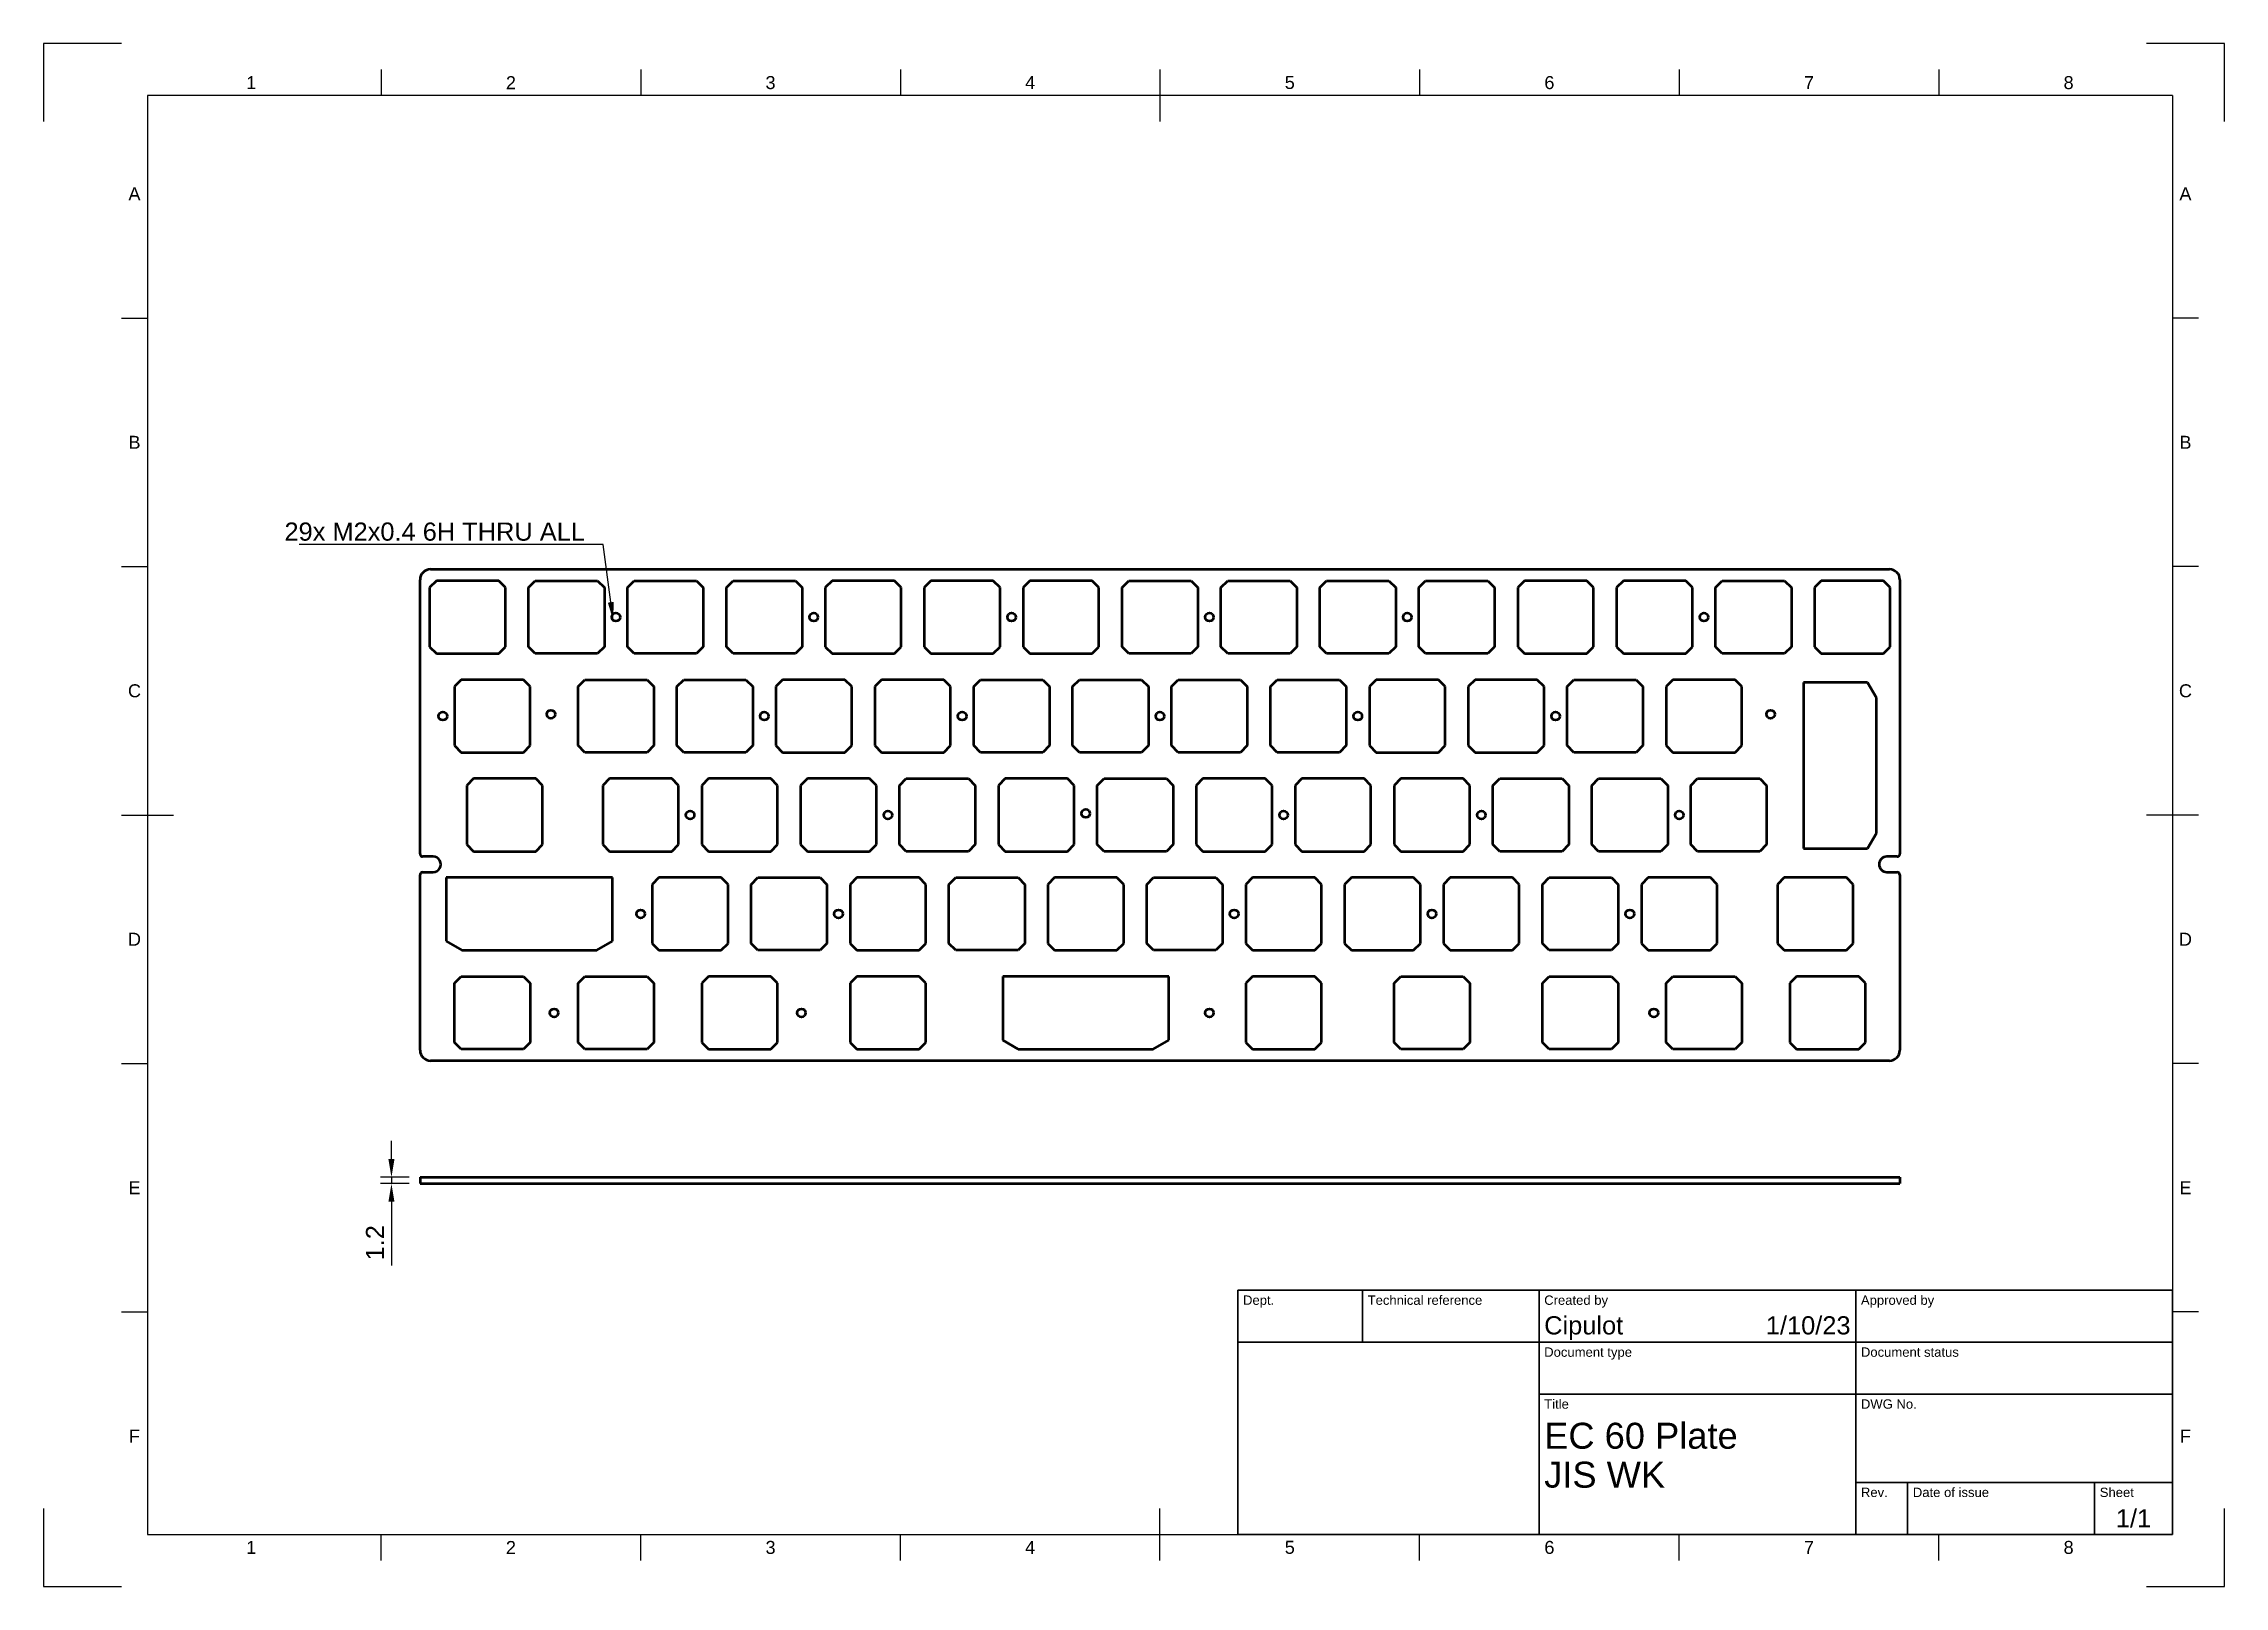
# Model space of a CAD drawing. Header units: millimetres. Extents: x 0 to 420, y 0 to 297.
import ezdxf
from ezdxf import colors
from ezdxf.entities.mleader import LeaderData, LeaderLine
from ezdxf.enums import TextEntityAlignment as Align
from ezdxf.math import Vec2, Vec3

# ---------------------------------------------------------------- set-up
doc = ezdxf.new("R2010")
doc.units = ezdxf.units.MM
doc.header["$LTSCALE"] = 0.75
for name, color, linetype, lineweight in [('BORDER', 7, 'Continuous', 25), ('FD_Dimensions', 7, 'Continuous', 25), ('Hole Notes', 7, 'Continuous', 25), ('TITLEBLOCK', 7, 'Continuous', 35), ('Visible', 7, 'Continuous', 50)]:
    doc.layers.add(name, color=color, linetype=linetype, lineweight=lineweight)
doc.styles.add('FusionTitle', font='Arial.ttf')
doc.styles.get("Standard").update_dxf_attribs({"font": 'Arial.ttf'})
doc.dimstyles.new('Dim-ISO-25', dxfattribs={"dimtxt": 3.5, "dimasz": 3.5, "dimexe": 2.1, "dimexo": 2.1, "dimgap": 1.4, "dimtad": 1, "dimzin": 12, "dimdsep": 46, "dimtxsty": 'Standard', "dimcen": 0, "dimazin": 3, "dimtp": 0.1, "dimtm": 0.1, "dimtfac": 0.714286, "dimtmove": 0, "dimatfit": 3, "dimfxl": 1, "dimtzin": 12, "dimarcsym": 0})

# ---------------------------------------------------------------- blocks, each defined once
blk = doc.blocks.new('ISO_A3_SHEET')
at = {"layer": 'BORDER'}
for p, q in [((65, 292), (65, 287)), ((115, 292), (115, 287)), ((165, 292), (165, 287)), ((215, 292), (215, 282)), ((265, 292), (265, 287)), ((315, 292), (315, 287)), ((365, 292), (365, 287)), ((410, 287), (20, 287)), ((20, 287), (20, 10)), ((410, 287), (410, 10)), ((15, 244.16666), (20, 244.16666)), ((415, 244.16666), (410, 244.16666)), ((15, 196.33333), (20, 196.33333)), ((415, 196.33333), (410, 196.33333)), ((15, 148.5), (25, 148.5)), ((415, 148.5), (405, 148.5)), ((15, 100.66667), (20, 100.66667)), ((415, 100.66667), (410, 100.66667)), ((15, 52.83334), (20, 52.83334)), ((415, 52.83334), (410, 52.83334)), ((215, 5), (215, 15)), ((20, 10), (410, 10)), ((65, 5), (65, 10)), ((115, 5), (115, 10)), ((165, 5), (165, 10)), ((265, 5), (265, 10)), ((315, 5), (315, 10)), ((365, 5), (365, 10))]:
    blk.add_line(p, q, dxfattribs=at)
at = {"layer": 'Defpoints'}
for p, q in [((15, 297), (0, 297)), ((0, 297), (0, 282)), ((420, 297), (405, 297)), ((420, 282), (420, 297)), ((0, 15), (0, 0)), ((420, 0), (420, 15)), ((0, 0), (15, 0)), ((405, 0), (420, 0))]:
    blk.add_line(p, q, dxfattribs=at)
at = {"layer": 'BORDER', "style": 'FusionTitle'}
for s, p in [('1', (40, 289.5)), ('2', (90, 289.5)), ('3', (140, 289.5)), ('4', (190, 289.5)), ('5', (240, 289.5)), ('6', (290, 289.5)), ('7', (340, 289.5)), ('8', (390, 289.5)), ('A', (17.5, 268.08333)), ('A', (412.5, 268.08333)), ('B', (17.5, 220.25)), ('B', (412.5, 220.25)), ('C', (17.5, 172.41667)), ('C', (412.5, 172.41667)), ('D', (17.5, 124.58334)), ('D', (412.5, 124.58334)), ('E', (17.5, 76.75001)), ('E', (412.5, 76.75001)), ('F', (17.5, 28.91668)), ('F', (412.5, 28.91668)), ('1', (40, 7.5)), ('2', (90, 7.5)), ('3', (140, 7.5)), ('4', (190, 7.5)), ('5', (240, 7.5)), ('6', (290, 7.5)), ('7', (340, 7.5)), ('8', (390, 7.5))]:
    blk.add_text(s, height=2.5, dxfattribs=at).set_placement(p, align=Align.MIDDLE)
blk = doc.blocks.new('ISO_TITLEBLOCK')
at = {"layer": 'TITLEBLOCK'}
for p, q in [((0, 47), (-180, 47)), ((-180, 47), (-180, 0)), ((-156, 37), (-156, 47)), ((-122, 0), (-122, 47)), ((-61, 0), (-61, 47)), ((0, 0), (0, 47)), ((-180, 37), (0, 37)), ((-122, 27), (0, 27)), ((-61, 10), (0, 10)), ((-51, 0), (-51, 10)), ((-15, 0), (-15, 10)), ((-180, 0), (0, 0))]:
    blk.add_line(p, q, dxfattribs=at)
at = {"layer": 'TITLEBLOCK', "style": 'FusionTitle'}
for s, p in [('Dept.', (-179, 46)), ('Technical reference', (-155, 46)), ('Created by', (-121, 46)), ('Approved by', (-60, 46)), ('Document type', (-121, 36)), ('Document status', (-60, 36)), ('Title', (-121, 26)), ('DWG No.', (-60, 26)), ('Rev.', (-60, 9)), ('Date of issue', (-50, 9)), ('Sheet', (-14, 9))]:
    blk.add_text(s, height=1.8, dxfattribs=at).set_placement(p, align=Align.TOP_LEFT)
for tag, height, p in [('DEPT', 3.5, (-179, 42)), ('TECHNICAL_REFERENCE', 3.5, (-155, 42)), ('CREATED_BY', 3.5, (-121, 42)), ('APPROVED_BY', 3.5, (-60, 42)), ('DOCUMENT_TYPE', 3.5, (-121, 32)), ('DOCUMENT_STATUS', 3.5, (-60, 32)), ('TITLE_1', 5, (-121, 21.5)), ('TITLE_2', 5, (-121, 14)), ('TITLE_3', 5, (-121, 6.5)), ('DATE_OF_ISSUE', 3.5, (-50, 5))]:
    blk.add_attdef(tag, text='', height=height, dxfattribs=at).set_placement(p, align=Align.TOP_LEFT)
for tag, p in [('CREATED_DATE', (-62, 42)), ('APPROVED_DATE', (-0.99, 42))]:
    blk.add_attdef(tag, text='', height=3.5, dxfattribs=at).set_placement(p, align=Align.TOP_RIGHT)
for tag, height, p in [('DRAWING_NUMBER', 5, (-30.5, 19.75)), ('REV', 3.5, (-56, 4.85)), ('SHEET', 3.5, (-7.5, 4.85))]:
    blk.add_attdef(tag, text='', height=height, dxfattribs=at).set_placement(p, align=Align.TOP_CENTER)
blk = doc.blocks.new('*D6')
at = {"layer": 'Defpoints', "color": 0, "transparency": 16777216}
for p in [(66.99, 77.55), (72.5, 78.75), (72.5, 77.55)]:
    blk.add_point(p, dxfattribs=at)
at = {"layer": 'FD_Dimensions', "color": 0, "lineweight": -2, "transparency": 16777216}
for p, q in [((66.99, 82.25), (66.99, 85.75)), ((70.4, 78.75), (64.89, 78.75)), ((70.4, 77.55), (64.89, 77.55)), ((66.99, 78.75), (66.99, 77.55)), ((66.99, 74.05), (66.99, 61.74))]:
    blk.add_line(p, q, dxfattribs=at)
at = {"layer": 'FD_Dimensions', "color": 0, "transparency": 16777216}
for points in [[(66.41, 82.25), (67.57, 82.25), (66.99, 78.75)], [(66.41, 74.05), (67.57, 74.05), (66.99, 77.55)]]:
    blk.add_solid(points, dxfattribs=at)
at = {"layer": 'FD_Dimensions', "color": 0, "transparency": 16777216, "insert": (63.83, 66.15), "char_height": 3.5, "attachment_point": 5, "rotation": 90}
blk.add_mtext('1.2', dxfattribs=at)

msp = doc.modelspace()

# ---------------------------------------------------------------- linework, layer by layer
at = {"layer": 'Visible'}
for p, q in [((72.5, 141), (72.5, 193.8)), ((75.651, 193.6), (74.35, 192.299)), ((74.5, 195.8), (355.5, 195.8)), ((87.649, 193.6), (75.651, 193.6)), ((88.95, 192.299), (87.649, 193.6)), ((93.4, 192.299), (94.701, 193.6)), ((94.701, 193.6), (106.699, 193.6)), ((106.699, 193.6), (108, 192.299)), ((112.45, 192.299), (113.751, 193.6)), ((113.751, 193.6), (125.749, 193.6)), ((125.749, 193.6), (127.05, 192.299)), ((131.5, 192.299), (132.801, 193.6)), ((132.801, 193.6), (144.799, 193.6)), ((144.799, 193.6), (146.1, 192.299)), ((151.851, 193.6), (150.55, 192.299)), ((163.849, 193.6), (151.851, 193.6)), ((165.15, 192.299), (163.849, 193.6)), ((170.901, 193.6), (169.6, 192.299)), ((182.899, 193.6), (170.901, 193.6)), ((184.2, 192.299), (182.899, 193.6)), ((189.951, 193.6), (188.65, 192.299)), ((201.949, 193.6), (189.951, 193.6)), ((203.25, 192.299), (201.949, 193.6)), ((207.7, 192.299), (209.001, 193.6)), ((209.001, 193.6), (220.999, 193.6)), ((220.999, 193.6), (222.3, 192.299)), ((226.75, 192.299), (228.051, 193.6)), ((228.051, 193.6), (240.049, 193.6)), ((240.049, 193.6), (241.35, 192.299)), ((245.8, 192.299), (247.101, 193.6)), ((247.101, 193.6), (259.099, 193.6)), ((259.099, 193.6), (260.4, 192.299)), ((264.85, 192.299), (266.151, 193.6)), ((266.151, 193.6), (278.149, 193.6)), ((278.149, 193.6), (279.45, 192.299)), ((285.201, 193.6), (283.9, 192.299)), ((297.199, 193.6), (285.201, 193.6)), ((298.5, 192.299), (297.199, 193.6)), ((304.251, 193.6), (302.95, 192.299)), ((316.249, 193.6), (304.251, 193.6)), ((317.55, 192.299), (316.249, 193.6)), ((322, 192.299), (323.301, 193.6)), ((323.301, 193.6), (335.299, 193.6)), ((335.299, 193.6), (336.6, 192.299)), ((342.351, 193.6), (341.05, 192.299)), ((354.349, 193.6), (342.351, 193.6)), ((355.65, 192.299), (354.349, 193.6)), ((357.5, 193.8), (357.5, 141)), ((74.35, 192.299), (74.35, 180.901)), ((88.95, 180.901), (88.95, 192.299)), ((93.4, 180.901), (93.4, 192.299)), ((108, 192.299), (108, 180.901)), ((112.45, 180.901), (112.45, 192.299)), ((127.05, 192.299), (127.05, 180.901)), ((131.5, 180.901), (131.5, 192.299)), ((146.1, 192.299), (146.1, 180.901)), ((150.55, 192.299), (150.55, 180.901)), ((165.15, 180.901), (165.15, 192.299)), ((169.6, 192.299), (169.6, 180.901)), ((184.2, 180.901), (184.2, 192.299)), ((188.65, 192.299), (188.65, 180.901)), ((203.25, 180.901), (203.25, 192.299)), ((207.7, 180.901), (207.7, 192.299)), ((222.3, 192.299), (222.3, 180.901)), ((226.75, 180.901), (226.75, 192.299)), ((241.35, 192.299), (241.35, 180.901)), ((245.8, 180.901), (245.8, 192.299)), ((260.4, 192.299), (260.4, 180.901)), ((264.85, 180.901), (264.85, 192.299)), ((279.45, 192.299), (279.45, 180.901)), ((283.9, 192.299), (283.9, 180.901)), ((298.5, 180.901), (298.5, 192.299)), ((302.95, 192.299), (302.95, 180.901)), ((317.55, 180.901), (317.55, 192.299)), ((322, 180.901), (322, 192.299)), ((336.6, 192.299), (336.6, 180.901)), ((341.05, 192.299), (341.05, 180.901)), ((355.65, 180.901), (355.65, 192.299)), ((74.35, 180.901), (75.651, 179.6)), ((87.649, 179.6), (88.95, 180.901)), ((94.701, 179.6), (93.4, 180.901)), ((108, 180.901), (106.699, 179.6)), ((113.751, 179.6), (112.45, 180.901)), ((127.05, 180.901), (125.749, 179.6)), ((132.801, 179.6), (131.5, 180.901)), ((146.1, 180.901), (144.799, 179.6)), ((150.55, 180.901), (151.851, 179.6)), ((163.849, 179.6), (165.15, 180.901)), ((169.6, 180.901), (170.901, 179.6)), ((182.899, 179.6), (184.2, 180.901)), ((188.65, 180.901), (189.951, 179.6)), ((201.949, 179.6), (203.25, 180.901)), ((209.001, 179.6), (207.7, 180.901)), ((222.3, 180.901), (220.999, 179.6)), ((228.051, 179.6), (226.75, 180.901)), ((241.35, 180.901), (240.049, 179.6)), ((247.101, 179.6), (245.8, 180.901)), ((260.4, 180.901), (259.099, 179.6)), ((266.151, 179.6), (264.85, 180.901)), ((279.45, 180.901), (278.149, 179.6)), ((283.9, 180.901), (285.201, 179.6)), ((297.199, 179.6), (298.5, 180.901)), ((302.95, 180.901), (304.251, 179.6)), ((316.249, 179.6), (317.55, 180.901)), ((323.301, 179.6), (322, 180.901)), ((336.6, 180.901), (335.299, 179.6)), ((341.05, 180.901), (342.351, 179.6)), ((354.349, 179.6), (355.65, 180.901)), ((75.651, 179.6), (87.649, 179.6)), ((106.699, 179.6), (94.701, 179.6)), ((125.749, 179.6), (113.751, 179.6)), ((144.799, 179.6), (132.801, 179.6)), ((151.851, 179.6), (163.849, 179.6)), ((170.901, 179.6), (182.899, 179.6)), ((189.951, 179.6), (201.949, 179.6)), ((220.999, 179.6), (209.001, 179.6)), ((240.049, 179.6), (228.051, 179.6)), ((259.099, 179.6), (247.101, 179.6)), ((278.149, 179.6), (266.151, 179.6)), ((285.201, 179.6), (297.199, 179.6)), ((304.251, 179.6), (316.249, 179.6)), ((335.299, 179.6), (323.301, 179.6)), ((342.351, 179.6), (354.349, 179.6)), ((80.413, 174.55), (79.112, 173.249)), ((79.112, 173.249), (79.112, 161.851)), ((92.411, 174.55), (80.413, 174.55)), ((93.712, 173.249), (92.411, 174.55)), ((93.712, 161.851), (93.712, 173.249)), ((102.925, 173.249), (104.226, 174.55)), ((102.925, 161.851), (102.925, 173.249)), ((104.226, 174.55), (116.224, 174.55)), ((116.224, 174.55), (117.525, 173.249)), ((117.525, 173.249), (117.525, 161.851)), ((121.975, 173.249), (123.276, 174.55)), ((121.975, 161.851), (121.975, 173.249)), ((123.276, 174.55), (135.274, 174.55)), ((135.274, 174.55), (136.575, 173.249)), ((136.575, 173.249), (136.575, 161.851)), ((142.326, 174.55), (141.025, 173.249)), ((141.025, 173.249), (141.025, 161.851)), ((154.324, 174.55), (142.326, 174.55)), ((155.625, 173.249), (154.324, 174.55)), ((155.625, 161.851), (155.625, 173.249)), ((161.376, 174.55), (160.075, 173.249)), ((160.075, 173.249), (160.075, 161.851)), ((173.374, 174.55), (161.376, 174.55)), ((174.675, 173.249), (173.374, 174.55)), ((174.675, 161.851), (174.675, 173.249)), ((179.125, 173.249), (180.426, 174.55)), ((179.125, 161.851), (179.125, 173.249)), ((180.426, 174.55), (192.424, 174.55)), ((192.424, 174.55), (193.725, 173.249)), ((193.725, 173.249), (193.725, 161.851)), ((198.175, 173.249), (199.476, 174.55)), ((198.175, 161.851), (198.175, 173.249)), ((199.476, 174.55), (211.474, 174.55)), ((211.474, 174.55), (212.775, 173.249)), ((212.775, 173.249), (212.775, 161.851)), ((217.225, 173.249), (218.526, 174.55)), ((217.225, 161.851), (217.225, 173.249)), ((218.526, 174.55), (230.524, 174.55)), ((230.524, 174.55), (231.825, 173.249)), ((231.825, 173.249), (231.825, 161.851)), ((236.275, 173.249), (237.576, 174.55)), ((236.275, 161.851), (236.275, 173.249)), ((237.576, 174.55), (249.574, 174.55)), ((249.574, 174.55), (250.875, 173.249)), ((250.875, 173.249), (250.875, 161.851)), ((256.626, 174.55), (255.325, 173.249)), ((255.325, 173.249), (255.325, 161.851)), ((268.624, 174.55), (256.626, 174.55)), ((269.925, 173.249), (268.624, 174.55)), ((269.925, 161.851), (269.925, 173.249)), ((275.676, 174.55), (274.375, 173.249)), ((274.375, 173.249), (274.375, 161.851)), ((287.674, 174.55), (275.676, 174.55)), ((288.975, 173.249), (287.674, 174.55)), ((288.975, 161.851), (288.975, 173.249)), ((293.425, 173.249), (294.726, 174.55)), ((293.425, 161.851), (293.425, 173.249)), ((294.726, 174.55), (306.724, 174.55)), ((306.724, 174.55), (308.025, 173.249)), ((308.025, 173.249), (308.025, 161.851)), ((313.776, 174.55), (312.475, 173.249)), ((312.475, 173.249), (312.475, 161.851)), ((325.774, 174.55), (313.776, 174.55)), ((327.075, 173.249), (325.774, 174.55)), ((327.075, 161.851), (327.075, 173.249)), ((338.968, 174.025), (338.968, 142.025)), ((351.236, 174.025), (338.968, 174.025)), ((352.968, 171.025), (351.236, 174.025)), ((352.968, 145.025), (352.968, 171.025)), ((79.112, 161.851), (80.413, 160.55)), ((80.413, 160.55), (92.411, 160.55)), ((92.411, 160.55), (93.712, 161.851)), ((104.226, 160.55), (102.925, 161.851)), ((116.224, 160.55), (104.226, 160.55)), ((117.525, 161.851), (116.224, 160.55)), ((123.276, 160.55), (121.975, 161.851)), ((135.274, 160.55), (123.276, 160.55)), ((136.575, 161.851), (135.274, 160.55)), ((141.025, 161.851), (142.326, 160.55)), ((142.326, 160.55), (154.324, 160.55)), ((154.324, 160.55), (155.625, 161.851)), ((160.075, 161.851), (161.376, 160.55)), ((161.376, 160.55), (173.374, 160.55)), ((173.374, 160.55), (174.675, 161.851)), ((180.426, 160.55), (179.125, 161.851)), ((192.424, 160.55), (180.426, 160.55)), ((193.725, 161.851), (192.424, 160.55)), ((199.476, 160.55), (198.175, 161.851)), ((211.474, 160.55), (199.476, 160.55)), ((212.775, 161.851), (211.474, 160.55)), ((218.526, 160.55), (217.225, 161.851)), ((230.524, 160.55), (218.526, 160.55)), ((231.825, 161.851), (230.524, 160.55)), ((237.576, 160.55), (236.275, 161.851)), ((249.574, 160.55), (237.576, 160.55)), ((250.875, 161.851), (249.574, 160.55)), ((255.325, 161.851), (256.626, 160.55)), ((256.626, 160.55), (268.624, 160.55)), ((268.624, 160.55), (269.925, 161.851)), ((274.375, 161.851), (275.676, 160.55)), ((275.676, 160.55), (287.674, 160.55)), ((287.674, 160.55), (288.975, 161.851)), ((294.726, 160.55), (293.425, 161.851)), ((306.724, 160.55), (294.726, 160.55)), ((308.025, 161.851), (306.724, 160.55)), ((312.475, 161.851), (313.776, 160.55)), ((313.776, 160.55), (325.774, 160.55)), ((325.774, 160.55), (327.075, 161.851)), ((82.794, 155.5), (81.493, 154.199)), ((94.792, 155.5), (82.794, 155.5)), ((96.093, 154.199), (94.792, 155.5)), ((108.988, 155.5), (107.687, 154.199)), ((120.986, 155.5), (108.988, 155.5)), ((122.287, 154.199), (120.986, 155.5)), ((128.038, 155.5), (126.737, 154.199)), ((140.036, 155.5), (128.038, 155.5)), ((141.337, 154.199), (140.036, 155.5)), ((147.088, 155.5), (145.787, 154.199)), ((159.086, 155.5), (147.088, 155.5)), ((160.387, 154.199), (159.086, 155.5)), ((164.837, 154.199), (166.138, 155.5)), ((166.138, 155.5), (178.136, 155.5)), ((178.136, 155.5), (179.437, 154.199)), ((185.188, 155.5), (183.887, 154.199)), ((197.186, 155.5), (185.188, 155.5)), ((198.487, 154.199), (197.186, 155.5)), ((202.937, 154.199), (204.238, 155.5)), ((204.238, 155.5), (216.236, 155.5)), ((216.236, 155.5), (217.537, 154.199)), ((223.288, 155.5), (221.987, 154.199)), ((235.286, 155.5), (223.288, 155.5)), ((236.587, 154.199), (235.286, 155.5)), ((242.338, 155.5), (241.037, 154.199)), ((254.336, 155.5), (242.338, 155.5)), ((255.637, 154.199), (254.336, 155.5)), ((261.388, 155.5), (260.087, 154.199)), ((273.386, 155.5), (261.388, 155.5)), ((274.687, 154.199), (273.386, 155.5)), ((279.137, 154.199), (280.438, 155.5)), ((280.438, 155.5), (292.436, 155.5)), ((292.436, 155.5), (293.737, 154.199)), ((298.187, 154.199), (299.488, 155.5)), ((299.488, 155.5), (311.486, 155.5)), ((311.486, 155.5), (312.787, 154.199)), ((317.237, 154.199), (318.538, 155.5)), ((318.538, 155.5), (330.536, 155.5)), ((330.536, 155.5), (331.837, 154.199)), ((81.493, 154.199), (81.493, 142.801)), ((96.093, 142.801), (96.093, 154.199)), ((107.687, 154.199), (107.687, 142.801)), ((122.287, 142.801), (122.287, 154.199)), ((126.737, 154.199), (126.737, 142.801)), ((141.337, 142.801), (141.337, 154.199)), ((145.787, 154.199), (145.787, 142.801)), ((160.387, 142.801), (160.387, 154.199)), ((164.837, 142.801), (164.837, 154.199)), ((179.437, 154.199), (179.437, 142.801)), ((183.887, 154.199), (183.887, 142.801)), ((198.487, 142.801), (198.487, 154.199)), ((202.937, 142.801), (202.937, 154.199)), ((217.537, 154.199), (217.537, 142.801)), ((221.987, 154.199), (221.987, 142.801)), ((236.587, 142.801), (236.587, 154.199)), ((241.037, 154.199), (241.037, 142.801)), ((255.637, 142.801), (255.637, 154.199)), ((260.087, 154.199), (260.087, 142.801)), ((274.687, 142.801), (274.687, 154.199)), ((279.137, 142.801), (279.137, 154.199)), ((293.737, 154.199), (293.737, 142.801)), ((298.187, 142.801), (298.187, 154.199)), ((312.787, 154.199), (312.787, 142.801)), ((317.237, 142.801), (317.237, 154.199)), ((331.837, 154.199), (331.837, 142.801)), ((81.493, 142.801), (82.794, 141.5)), ((94.792, 141.5), (96.093, 142.801)), ((107.687, 142.801), (108.988, 141.5)), ((120.986, 141.5), (122.287, 142.801)), ((126.737, 142.801), (128.038, 141.5)), ((140.036, 141.5), (141.337, 142.801)), ((145.787, 142.801), (147.088, 141.5)), ((159.086, 141.5), (160.387, 142.801)), ((166.138, 141.5), (164.837, 142.801)), ((179.437, 142.801), (178.136, 141.5)), ((183.887, 142.801), (185.188, 141.5)), ((197.186, 141.5), (198.487, 142.801)), ((204.238, 141.5), (202.937, 142.801)), ((217.537, 142.801), (216.236, 141.5)), ((221.987, 142.801), (223.288, 141.5)), ((235.286, 141.5), (236.587, 142.801)), ((241.037, 142.801), (242.338, 141.5)), ((254.336, 141.5), (255.637, 142.801)), ((260.087, 142.801), (261.388, 141.5)), ((273.386, 141.5), (274.687, 142.801)), ((280.438, 141.5), (279.137, 142.801)), ((293.737, 142.801), (292.436, 141.5)), ((299.488, 141.5), (298.187, 142.801)), ((312.787, 142.801), (311.486, 141.5)), ((318.538, 141.5), (317.237, 142.801)), ((331.837, 142.801), (330.536, 141.5)), ((351.236, 142.025), (352.968, 145.025)), ((75, 140.5), (73, 140.5)), ((82.794, 141.5), (94.792, 141.5)), ((108.988, 141.5), (120.986, 141.5)), ((128.038, 141.5), (140.036, 141.5)), ((147.088, 141.5), (159.086, 141.5)), ((178.136, 141.5), (166.138, 141.5)), ((185.188, 141.5), (197.186, 141.5)), ((216.236, 141.5), (204.238, 141.5)), ((223.288, 141.5), (235.286, 141.5)), ((242.338, 141.5), (254.336, 141.5)), ((261.388, 141.5), (273.386, 141.5)), ((292.436, 141.5), (280.438, 141.5)), ((311.486, 141.5), (299.488, 141.5)), ((330.536, 141.5), (318.538, 141.5)), ((338.968, 142.025), (351.236, 142.025)), ((357, 140.5), (355, 140.5)), ((72.5, 103.2), (72.5, 137)), ((73, 137.5), (75, 137.5)), ((77.556, 136.45), (77.556, 124.182)), ((109.556, 136.45), (77.556, 136.45)), ((109.556, 124.182), (109.556, 136.45)), ((118.513, 136.45), (117.212, 135.149)), ((117.212, 135.149), (117.212, 123.751)), ((130.511, 136.45), (118.513, 136.45)), ((131.812, 135.149), (130.511, 136.45)), ((131.812, 123.751), (131.812, 135.149)), ((136.262, 135.149), (137.563, 136.45)), ((136.262, 123.751), (136.262, 135.149)), ((137.563, 136.45), (149.561, 136.45)), ((149.561, 136.45), (150.862, 135.149)), ((150.862, 135.149), (150.862, 123.751)), ((156.613, 136.45), (155.312, 135.149)), ((155.312, 135.149), (155.312, 123.751)), ((168.611, 136.45), (156.613, 136.45)), ((169.912, 135.149), (168.611, 136.45)), ((169.912, 123.751), (169.912, 135.149)), ((174.362, 135.149), (175.663, 136.45)), ((174.362, 123.751), (174.362, 135.149)), ((175.663, 136.45), (187.661, 136.45)), ((187.661, 136.45), (188.962, 135.149)), ((188.962, 135.149), (188.962, 123.751)), ((194.713, 136.45), (193.412, 135.149)), ((193.412, 135.149), (193.412, 123.751)), ((206.711, 136.45), (194.713, 136.45)), ((208.012, 135.149), (206.711, 136.45)), ((208.012, 123.751), (208.012, 135.149)), ((212.462, 135.149), (213.763, 136.45)), ((212.462, 123.751), (212.462, 135.149)), ((213.763, 136.45), (225.761, 136.45)), ((225.761, 136.45), (227.062, 135.149)), ((227.062, 135.149), (227.062, 123.751)), ((232.813, 136.45), (231.512, 135.149)), ((231.512, 135.149), (231.512, 123.751)), ((244.811, 136.45), (232.813, 136.45)), ((246.112, 135.149), (244.811, 136.45)), ((246.112, 123.751), (246.112, 135.149)), ((251.863, 136.45), (250.562, 135.149)), ((250.562, 135.149), (250.562, 123.751)), ((263.861, 136.45), (251.863, 136.45)), ((265.162, 135.149), (263.861, 136.45)), ((265.162, 123.751), (265.162, 135.149)), ((270.913, 136.45), (269.612, 135.149)), ((269.612, 135.149), (269.612, 123.751)), ((282.911, 136.45), (270.913, 136.45)), ((284.212, 135.149), (282.911, 136.45)), ((284.212, 123.751), (284.212, 135.149)), ((288.662, 135.149), (289.963, 136.45)), ((288.662, 123.751), (288.662, 135.149)), ((289.963, 136.45), (301.961, 136.45)), ((301.961, 136.45), (303.262, 135.149)), ((303.262, 135.149), (303.262, 123.751)), ((309.013, 136.45), (307.712, 135.149)), ((307.712, 135.149), (307.712, 123.751)), ((321.011, 136.45), (309.013, 136.45)), ((322.312, 135.149), (321.011, 136.45)), ((322.312, 123.751), (322.312, 135.149)), ((335.207, 136.45), (333.906, 135.149)), ((333.906, 135.149), (333.906, 123.751)), ((347.205, 136.45), (335.207, 136.45)), ((348.506, 135.149), (347.205, 136.45)), ((348.506, 123.751), (348.506, 135.149)), ((355, 137.5), (357, 137.5)), ((357.5, 137), (357.5, 103.2)), ((77.556, 124.182), (80.556, 122.45)), ((80.556, 122.45), (106.556, 122.45)), ((106.556, 122.45), (109.556, 124.182)), ((117.212, 123.751), (118.513, 122.45)), ((118.513, 122.45), (130.511, 122.45)), ((130.511, 122.45), (131.812, 123.751)), ((137.563, 122.45), (136.262, 123.751)), ((149.561, 122.45), (137.563, 122.45)), ((150.862, 123.751), (149.561, 122.45)), ((155.312, 123.751), (156.613, 122.45)), ((156.613, 122.45), (168.611, 122.45)), ((168.611, 122.45), (169.912, 123.751)), ((175.663, 122.45), (174.362, 123.751)), ((187.661, 122.45), (175.663, 122.45)), ((188.962, 123.751), (187.661, 122.45)), ((193.412, 123.751), (194.713, 122.45)), ((194.713, 122.45), (206.711, 122.45)), ((206.711, 122.45), (208.012, 123.751)), ((213.763, 122.45), (212.462, 123.751)), ((225.761, 122.45), (213.763, 122.45)), ((227.062, 123.751), (225.761, 122.45)), ((231.512, 123.751), (232.813, 122.45)), ((232.813, 122.45), (244.811, 122.45)), ((244.811, 122.45), (246.112, 123.751)), ((250.562, 123.751), (251.863, 122.45)), ((251.863, 122.45), (263.861, 122.45)), ((263.861, 122.45), (265.162, 123.751)), ((269.612, 123.751), (270.913, 122.45)), ((270.913, 122.45), (282.911, 122.45)), ((282.911, 122.45), (284.212, 123.751)), ((289.963, 122.45), (288.662, 123.751)), ((301.961, 122.45), (289.963, 122.45)), ((303.262, 123.751), (301.961, 122.45)), ((307.712, 123.751), (309.013, 122.45)), ((309.013, 122.45), (321.011, 122.45)), ((321.011, 122.45), (322.312, 123.751)), ((333.906, 123.751), (335.207, 122.45)), ((335.207, 122.45), (347.205, 122.45)), ((347.205, 122.45), (348.506, 123.751)), ((79.112, 116.099), (80.413, 117.4)), ((79.112, 104.701), (79.112, 116.099)), ((80.413, 117.4), (92.411, 117.4)), ((92.411, 117.4), (93.712, 116.099)), ((93.712, 116.099), (93.712, 104.701)), ((102.925, 116.099), (104.226, 117.4)), ((102.925, 104.701), (102.925, 116.099)), ((104.226, 117.4), (116.224, 117.4)), ((116.224, 117.4), (117.525, 116.099)), ((117.525, 116.099), (117.525, 104.701)), ((128.038, 117.4), (126.737, 116.099)), ((126.737, 116.099), (126.737, 104.701)), ((140.036, 117.4), (128.038, 117.4)), ((141.337, 116.099), (140.036, 117.4)), ((141.337, 104.701), (141.337, 116.099)), ((156.613, 117.4), (155.312, 116.099)), ((155.312, 116.099), (155.312, 104.701)), ((168.611, 117.4), (156.613, 117.4)), ((169.912, 116.099), (168.611, 117.4)), ((169.912, 104.701), (169.912, 116.099)), ((184.712, 117.4), (184.712, 105.132)), ((216.712, 117.4), (184.712, 117.4)), ((216.712, 105.132), (216.712, 117.4)), ((232.813, 117.4), (231.512, 116.099)), ((231.512, 116.099), (231.512, 104.701)), ((244.811, 117.4), (232.813, 117.4)), ((246.112, 116.099), (244.811, 117.4)), ((246.112, 104.701), (246.112, 116.099)), ((260.087, 116.099), (261.388, 117.4)), ((260.087, 104.701), (260.087, 116.099)), ((261.388, 117.4), (273.386, 117.4)), ((273.386, 117.4), (274.687, 116.099)), ((274.687, 116.099), (274.687, 104.701)), ((288.662, 116.099), (289.963, 117.4)), ((288.662, 104.701), (288.662, 116.099)), ((289.963, 117.4), (301.961, 117.4)), ((301.961, 117.4), (303.262, 116.099)), ((303.262, 116.099), (303.262, 104.701)), ((312.475, 116.099), (313.776, 117.4)), ((312.475, 104.701), (312.475, 116.099)), ((313.776, 117.4), (325.774, 117.4)), ((325.774, 117.4), (327.075, 116.099)), ((327.075, 116.099), (327.075, 104.701)), ((337.588, 117.4), (336.287, 116.099)), ((336.287, 116.099), (336.287, 104.701)), ((349.586, 117.4), (337.588, 117.4)), ((350.887, 116.099), (349.586, 117.4)), ((350.887, 104.701), (350.887, 116.099)), ((184.712, 105.132), (187.712, 103.4)), ((213.712, 103.4), (216.712, 105.132)), ((355.5, 101.2), (74.5, 101.2)), ((80.413, 103.4), (79.112, 104.701)), ((92.411, 103.4), (80.413, 103.4)), ((93.712, 104.701), (92.411, 103.4)), ((104.226, 103.4), (102.925, 104.701)), ((116.224, 103.4), (104.226, 103.4)), ((117.525, 104.701), (116.224, 103.4)), ((126.737, 104.701), (128.038, 103.4)), ((128.038, 103.4), (140.036, 103.4)), ((140.036, 103.4), (141.337, 104.701)), ((155.312, 104.701), (156.613, 103.4)), ((156.613, 103.4), (168.611, 103.4)), ((168.611, 103.4), (169.912, 104.701)), ((187.712, 103.4), (213.712, 103.4)), ((231.512, 104.701), (232.813, 103.4)), ((232.813, 103.4), (244.811, 103.4)), ((244.811, 103.4), (246.112, 104.701)), ((261.388, 103.4), (260.087, 104.701)), ((273.386, 103.4), (261.388, 103.4)), ((274.687, 104.701), (273.386, 103.4)), ((289.963, 103.4), (288.662, 104.701)), ((301.961, 103.4), (289.963, 103.4)), ((303.262, 104.701), (301.961, 103.4)), ((313.776, 103.4), (312.475, 104.701)), ((325.774, 103.4), (313.776, 103.4)), ((327.075, 104.701), (325.774, 103.4)), ((336.287, 104.701), (337.588, 103.4)), ((337.588, 103.4), (349.586, 103.4)), ((349.586, 103.4), (350.887, 104.701))]:
    msp.add_line(p, q, dxfattribs=at)
at = {"layer": 'Visible', "extrusion": (-5.66554e-16, -1, 2.96699e-13)}
for p, q in [((72.5, 78.751), (74.5, 78.751)), ((72.5, 78.751), (72.5, 77.551)), ((72.5, 77.551), (74.5, 77.551)), ((74.5, 78.751), (355.5, 78.751)), ((74.5, 77.551), (355.5, 77.551)), ((355.5, 78.751), (357.5, 78.751)), ((355.5, 77.551), (357.5, 77.551)), ((357.5, 78.751), (357.5, 77.551))]:
    msp.add_line(p, q, dxfattribs=at)
at = {"layer": 'Visible'}
for centre in [(110.225, 186.6), (148.325, 186.6), (186.425, 186.6), (224.525, 186.6), (262.625, 186.6), (319.775, 186.6), (76.887, 167.55), (97.7, 167.9), (138.8, 167.55), (176.9, 167.55), (215, 167.55), (253.1, 167.55), (291.2, 167.55), (332.602, 167.888), (124.512, 148.5), (162.612, 148.5), (200.712, 148.8), (238.812, 148.5), (276.912, 148.5), (315.012, 148.5), (114.987, 129.45), (153.087, 129.45), (229.287, 129.45), (267.387, 129.45), (305.487, 129.45), (98.318, 110.4), (145.943, 110.4), (224.525, 110.4), (310.119, 110.4)]:
    msp.add_circle(centre, 0.811, dxfattribs=at)
for centre, radius, start, end in [((74.5, 193.8), 2, 90.00859, 179.99026), ((355.5, 193.8), 2, 0.00974, 90.00848), ((73, 141), 0.5, 179.96106, 269.96606), ((75, 139), 1.5, 269.98868, 90.01146), ((355, 139), 1.5, 90.01129, 269.98854), ((357, 141), 0.5, 269.9656, 0.03898), ((73, 137), 0.5, 90.03435, 179.96106), ((357, 137), 0.5, 0.03898, 90.0339), ((74.5, 103.2), 2, 179.99026, 269.99152), ((355.5, 103.2), 2, 269.9914, 0.00974)]:
    msp.add_arc(centre, radius, start, end, dxfattribs=at)

# ---------------------------------------------------------------- block references
at = {"layer": 'BORDER'}
msp.add_blockref('ISO_A3_SHEET', (0, 0), dxfattribs=at)
at = {"layer": 'TITLEBLOCK'}
msp.add_blockref('ISO_TITLEBLOCK', (410, 10), dxfattribs=at).add_auto_attribs({'CREATED_DATE': '1/10/23', 'SHEET': '1/1', 'TITLE_2': 'JIS WK', 'TITLE_1': 'EC 60 Plate', 'CREATED_BY': 'Cipulot'})

# ---------------------------------------------------------------- dimensions: what is measured, and where the dimension line sits
at = {"layer": 'FD_Dimensions'}
dim = msp.add_aligned_dim(p1=(72.5, 78.751), p2=(72.5, 77.551), distance=-5.509, dimstyle='Dim-ISO-25', override={"dimlfac": 1, "dimclrd": 0, "dimclre": 0}, dxfattribs=at)
dim.commit()
dim.dimension.update_dxf_attribs({"geometry": '*D6', "text_midpoint": (63.834, 66.148)})

# ---------------------------------------------------------------- leaders
at = {"layer": 'Hole Notes'}
ml = msp.add_multileader_mtext('Standard', dxfattribs=at)
ml.set_content('29x M2x0.4 6H THRU ALL', color=256)
ml.set_leader_properties()
ml.build(insert=Vec2(0, 0))
ml.multileader.update_dxf_attribs({"text_left_attachment_type": 5, "text_right_attachment_type": 5, "dogleg_length": 3.5, "arrow_head_size": 3.5})
ctx = ml.context
ctx.base_point, ctx.char_height, ctx.arrow_head_size, ctx.landing_gap_size, ctx.plane_origin = Vec3(46.695, 200.595), 3.5, 3.5, 0, Vec3(109.696, 185.985)
ctx.left_attachment, ctx.right_attachment, ctx.text_align_type = 5, 5, 2
notes = []
notes.append((ctx, [(0, (1, 1, 0), (107.759, 200.595), (-1, 0), 3.5, [(0, [(109.696, 185.985)], 0, [])])]))
ctx.mtext.insert, ctx.mtext.alignment, ctx.mtext.flow_direction = Vec3(104.259, 204.809), 3, 5
for ctx, leaders in notes:
    for number, flags, end, landing, length, lines in leaders:
        leader = LeaderData()
        leader.index, (leader.has_last_leader_line, leader.has_dogleg_vector, leader.attachment_direction) = number, flags
        leader.last_leader_point, leader.dogleg_vector, leader.dogleg_length = Vec3(end), Vec3(landing), length
        for number, points, colour, breaks in lines:
            line = LeaderLine()
            line.index, line.vertices, line.color, line.breaks = number, Vec3.list(points), colors.encode_raw_color(colour), breaks
            leader.lines.append(line)
        ctx.leaders.append(leader)

doc.saveas('drawing.dxf')
